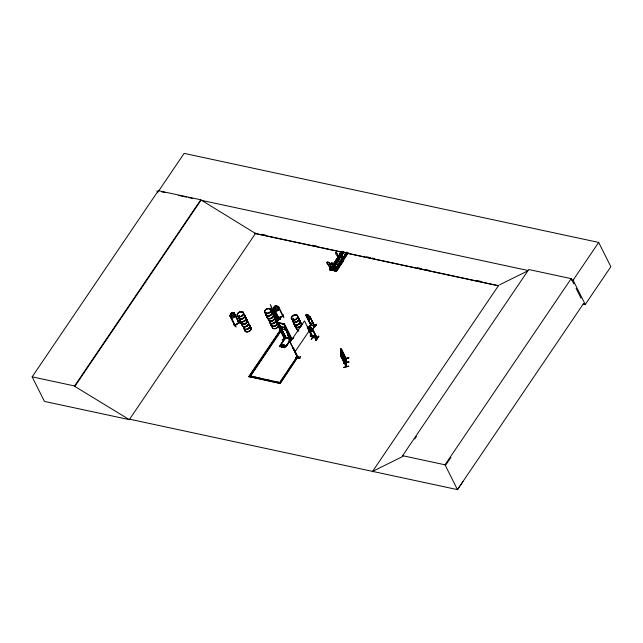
<?xml version="1.0" encoding="UTF-8"?>
<svg xmlns="http://www.w3.org/2000/svg" width="643" height="643" viewBox="0 0 643 643"><rect width="100%" height="100%" fill="white"/><g stroke="black" fill="none" stroke-linecap="round" stroke-linejoin="round"><path stroke-width="0.96" d="M346.167 359.107L341.481 348.988L340.46 348.739L341.24 352.235L346.344 362.58M342.261 357.018C343.724 360.297 342.253 356.953 342.004 354.647L341.176 354.422L341.875 356.568L340.581 353.546L342.767 360.064M341.288 356.986L341.232 356.656M342.012 357.902C339.592 351.191 343.354 356.222 343.049 359.132L342.59 359.059M341.288 356.632L341.224 357.034M341.353 355.089L342.647 358.111L341.296 355.105M341.296 352.509L341.232 352.911M342.832 353.353L342.775 354.687L342.068 350.507M343.491 360.369C343.137 357.026 344.31 361.47 342.711 360.08M343.659 367.587C348.112 365.69 352.782 365.626 343.635 367.346M342.719 356.206L343.547 359.035L348.852 357.838L343.651 359.107M346.36 366.317C345.468 366.759 346.698 361.872 346.143 363.223M345.934 362.58L345.99 362.877M346.36 362.194L345.942 361.888M345.934 358.456L345.99 358.754M345.99 358.4L346.119 366.735L346.135 366.333M345.99 361.872L346.199 358.73M346.344 362.837L346.344 366.663C346.681 364.251 337.752 354.164 341.288 353.087M346.344 362.539L346.352 358.714M348.747 361.977L343.635 363.383L348.819 361.937M348.836 357.829L343.643 359.26M281.795 345.693L283.233 344.809L281.795 345.693L281.907 347.124L281.449 345.878L280.067 346.73L281.449 345.878M281.546 347.051L281.554 346.087M284.415 347.67L284.319 346.497L284.769 347.742C283.579 345.773 288.217 344.736 284.769 346.513M283.338 345.01L281.867 345.653L281.417 344.423L281.521 345.838L280.067 346.73M281.867 345.653L281.771 344.495M284.64 345.114L284.736 346.264L284.286 345.034L284.391 346.448L282.936 347.349L284.391 346.448M291.408 338.652L291.488 339.512L291.303 338.724M330.43 269.112C332.294 270.325 329.554 268.597 331.008 268.396M330.277 268.806L330.55 269.112M334.537 269.843L334.955 269.457L334.489 269.915L332.101 264.852A1.833 0.884 33.6 0 1 331.241 263.132A1.833 0.884 33.6 0 1 333.339 263.558A1.833 0.884 33.6 0 1 334.199 265.278L336.241 269.899L334.264 269.489L334.794 270.55M334.907 269.321L335.212 269.296M336.41 252.699L335.461 252.418L335.927 253.479A1.222 0.587 33.6 0 0 336.361 254.716L338.628 258.679L338.097 257.433L337.495 258.14L338.154 258.743L342.968 251.501M338.226 258.156C338.491 256.895 338.266 258.952 337.985 257.409M338.178 258.582L337.824 257.875L339.673 258.132L338.435 257.755M342.687 258.663L342.317 259.065L342.703 258.59L342.438 259.041L340.605 255.56A1.222 0.587 33.6 0 1 340.171 254.331L339.737 253.197M342.237 258.84L342.832 259.579L342.253 258.791M278.379 322.987L285.605 337.406M233.996 313.101L239.196 322.601L234.928 325.816L229.977 315.962L230.435 315.673M341.216 349.398L346.167 359.148M341.208 353.521L346.167 363.271M312.659 337.213L313.165 337.133L312.675 337.028M308.286 327.954L313.221 337.647L309.315 329.521M316.613 337.856L317.288 338.306L312.369 328.573L310.063 326.869L308.56 326.564L307.82 327.842L308.592 329.385L310.842 331.233L312.353 331.539L313.004 330.277M277.784 316.42L278.797 319.981M298.071 357.211L297.524 357.235M312.498 336.578L312.193 336.972L307.434 326.813L312.779 337.575L317.192 338.451L312.281 328.718L310.039 326.909L308.527 326.604L309.179 329.176L311.59 330.486L312.096 329.763L310.063 326.869M235.129 325.173L234.623 325.366M235.201 325.093L235.306 325.527L230.363 315.673M238.666 322.802L239.1 322.473M238.971 322.256L238.545 322.569M346.215 362.17L346.167 362.62L341.24 352.878M346.215 366.253L345.982 366.004M310.939 324.86L310.545 324.715L311.051 324.964M338.7 264.249L338.805 264.667M238.714 316.3L239.477 315.801M239.662 316.043L238.915 316.324M242.122 312.144L241.615 312.305L242.13 312.289M266.258 312.956L266.25 313.414M266.347 313.382L266.877 312.675M266.909 313.061L266.467 312.707M266.395 313.181L267.062 312.916M269.417 309.114L269.136 309.339M293.787 319.282L293.192 319.828L293.015 319.249A3.472 2.331 -26.6 0 1 293.505 318.639M293.248 319.675L293.039 319.442M293.626 319.225L293.602 319.491M295.828 315.319L296.262 315.319M296.294 315.416L296.134 315.4M296.696 327.046L296.753 326.949M330.896 268.3L330.341 269.079M334.899 269.706C334.882 268.356 335.759 272.23 334.754 269.377M338.451 257.642L338.218 258.156M235.008 325.76L230.081 316.051L230.676 313.454L232.163 312.385M229.977 315.962L230.749 313.511L232.155 312.442L234.197 314.588L233.722 316.203L232.782 316.919L231.376 316.718L230.676 313.454M234.478 317.007C235.748 310.352 235.33 317.988 232.991 318.084L230.853 317.602M346.376 359.019L341.232 348.98M346.368 363.142L341.473 353.111L341.296 353.513L340.477 352.927L341.819 354.952L342.277 357.588L341.811 357.516M278.114 320.11L278.114 319.684L278.25 320.069M277.937 319.812L278.451 320.327M284.688 338.443L284.471 338.073M278.25 320.503L270.301 304.517L276.731 323.188L284.527 338.845L284.664 338.451M291.657 339.11L285.275 337.366L278.122 323.075L278.443 322.601L284.319 323.863L291.641 338.451L285.99 346.786L280.099 345.516L285.396 337.189L291.448 338.66M291.512 339.488L284.045 324.136M297.548 357.219L297.813 357.918L298.28 357.556L293.369 347.823L292.975 348.152L293.369 347.823M297.886 357.428L297.564 357.17M299.992 358.223L295.563 357.283L300 358.239M278.194 322.963L284.343 323.903L284.013 324.337M285.46 337.519L291.351 338.789M291.183 339.102L285.299 337.784M278.331 318.164C294.02 311.823 267.689 322.191 283.169 315.801M282.856 316.372L282.824 316.115M279.359 308.069L278.451 310.328L276.731 311.011L274.248 310.103L273.484 308.6L274.4 306.341L276.12 305.658L278.604 306.566M298.231 357.596L297.998 357.942L292.87 347.807M312.112 336.546L312.313 336.176L312.217 336.964L312.337 336.498M335.606 263.308L335.188 263.71M340.862 254.387L341.425 254.073M341.562 254.443L341.304 254.001M339.809 264.209L339.247 264.667M345.066 255.287L345.629 254.982M238.73 316.195L239.357 315.785M239.493 315.922L239.148 316.332M242.009 312.16L241.993 312.337M266.13 313.077L266.604 312.755M293.578 319.298L293.112 319.651M332.037 268.999L329.996 264.377A1.833 0.884 33.6 0 0 329.136 262.657A1.833 0.884 33.6 0 0 327.038 262.231A1.833 0.884 33.6 0 0 327.898 263.951L330.558 268.694L330.807 268.227M334.481 269.714L334.601 269.706M306.566 316.911L308.72 318.896L310.127 319.346L310.682 318.221M285.749 337.278L280.171 345.5M312.369 328.573L307.82 327.842L308.6 326.604M278.652 317.602L278.829 317.955M283.274 315.914L278.21 317.947M234.799 325.72L235.282 325.358M238.44 322.456C240.964 321.307 232.388 326.499 235.25 325.197M272.656 313.101C272.849 312.554 270.96 310.826 271.836 311.566L274.497 316.87M271.885 311.558L271.073 311.461M330.671 268.485L330.615 269.079L327.898 263.951M339.158 258.028L337.8 254.941A1.222 0.587 33.6 0 0 336.916 253.68L336.353 252.538M336.916 253.68L336.522 252.747M330.526 269.747L329.996 268.678L331.981 269.079L329.996 264.377M337.76 254.998L339.126 258.084M332.101 264.852L332.045 264.932A1.833 0.884 33.6 0 1 331.185 263.212A1.833 0.884 33.6 0 1 333.283 263.646A1.833 0.884 33.6 0 1 334.143 265.358L336.185 269.988M337.495 259.008L330.301 269.883L329.843 269.787L329.497 269.079L330.229 267.978L330.952 268.509M331.804 270.004L332.278 268.396L331.804 270.004L329.923 269.618L330.406 268.01M333.621 263.751C339.906 264.329 331.153 265.029 334.352 262.649L336.578 263.108M335.011 261.669C341.288 262.248 332.544 262.947 335.742 260.568L338.025 261.146L335.742 260.568M336.233 259.836C342.51 260.407 333.757 261.106 336.964 258.735L339.496 259.483L332.238 270.341L329.722 269.843L336.964 258.735M339.03 258.759L337.776 258.502L338.097 257.433M341.473 254.033L341.087 254.612L340.653 253.543M330.012 269.899L336.924 258.968L339.247 259.314L331.957 270.285L331.523 270.197L338.821 259.217L339.311 259.378M340.284 254.676L340.734 253.856L342.213 254.154M341.168 253.197C344.961 253.551 339.85 253.985 341.658 252.466L343.177 252.852L341.658 252.466M337.679 259.137L330.156 269.931L337.149 259.957M338.138 258.751L337.647 258.647L342.55 251.373M342.647 251.437L337.832 258.687L342.799 251.381M338.122 258.743L342.936 251.501M341.12 254.588L341.16 254.532A1.222 0.587 33.6 0 1 342.004 255.85L343.362 258.928M337.704 258.566L339.351 258.984L338.861 258.422L339.464 257.706M332.093 270.245L331.724 269.53L332.278 268.396M331.507 270.189L338.162 260.158M339.03 258.92L343.933 251.694M339.199 258.912L343.748 251.614L338.837 258.888L343.499 252.474M331.844 270.261L339.183 259.185M339.319 258.984L343.627 252.546M341.963 255.898L343.33 258.984M341.168 260.761L334.505 270.791L333.701 269.98L334.432 268.878L334.127 270.526L336.008 270.904L336.482 269.296L336.972 269.964M337.824 264.659C344.109 265.229 335.357 265.929 338.556 263.558L340.846 264.136L338.556 263.558M339.215 262.577C345.492 263.148 336.739 263.847 339.946 261.476L342.164 261.926M340.436 260.736C346.714 261.315 337.961 262.006 341.168 259.635L343.45 260.214L341.168 259.635M341.562 259.957L335.099 269.425M346.183 252.876C349.985 253.229 344.873 253.663 346.673 252.144L341.843 259.555L342.18 258.309L342.478 258.896M335.18 269.031L341.264 259.828M343.233 259.659L341.98 259.402L342.301 258.333M334.256 270.807L340.919 260.777M344.447 255.488C348.241 255.842 343.129 256.276 344.937 254.757L346.456 255.142L344.937 254.757M345.412 254.186L345.862 253.366L347.381 253.752L345.862 253.366M341.658 259.852L334.36 270.832L341.353 260.865M342.036 259.587L346.882 252.345M341.835 259.547L347.003 252.289M342.341 259.659L347.164 252.41M348.369 252.643L343.523 259.885L343.065 259.322L343.667 258.615L343.876 259.033L342.068 258.711L342.381 259.491M343.667 258.615L343.065 259.322M336.297 271.145L335.71 271.089L343.024 260.118L343.7 260.383L336.482 271.25L335.927 270.438L336.659 269.337M343.041 259.788L347.702 253.374M335.767 271.113L342.526 261.026M343.233 259.828L347.662 253.326M335.871 271.057L342.663 261.13M343.386 260.085L336.008 271.153M343.458 260.206L336.152 271.185L334.047 270.687M336.482 271.25L343.7 260.391M307.82 327.842L308.431 327.753L307.933 327.809M310.842 331.233L308.616 329.345L313.061 330.301M276.972 320.624L278.065 319.032L277.004 320.648M277.069 320.825L278.17 319.201M278.371 319.258L277.31 320.873L278.387 319.274L278.041 319.024M310.191 336.048L314.781 336.747L310.344 335.831M312.723 337.045L317.24 338.298M311.341 339.271L313.905 335.405M311.228 339.383L314.089 335.413M313.125 337.374L317.087 337.913M311.968 328.493L316.967 338.081M315.809 340.179L318.815 336.41L316.147 340.436L315.793 340.179L318.494 336.176L318.832 336.426M315.834 340.203L318.518 336.201M315.922 340.356L318.606 336.353M129.372 419.646L44.447 401.409L32.15 376.846L158.323 190.674L200.761 199.788L255.488 233.465L498.462 285.653M462.992 481.535L457.446 489.62L129.613 419.196L129.315 419.638L74.813 386.419L74.58 385.961L200.761 199.788M74.813 386.419L200.986 200.246L527.839 270.454M129.315 419.638L255.785 233.023M281.288 326.813L284.31 327.335L285.452 329.875L282.502 329.24L281.288 326.813L284.23 327.448L285.452 329.875M286.931 372.032L279.263 383.349L297.187 356.375L298.047 356.56L280.123 383.533L248.801 376.533L280.613 329.586L281.473 329.771L249.805 377.023L281.626 330.076L280.613 329.586M248.945 376.838L265.696 352.131M266.813 350.483L280.766 329.891M282.502 329.24L281.361 326.7M285.637 346.673L290.998 338.757M294.888 351.97L309.347 330.631M288.024 370.416L297.339 356.672L298.199 356.857M280.123 383.533L298.047 356.56M372.281 471.825L498.759 285.219M372.578 471.391L402.944 456.401L402.59 455.694L528.763 269.521L571.193 278.636L573.861 283.949M414.743 438.984L416.431 436.501M583.619 303.448L457.446 489.62L445.02 464.809L571.193 278.636M598.681 242.427L610.85 266.732L585.267 304.485L573.098 280.171L598.681 242.427L184.139 153.38L158.556 191.132L158.323 190.674M445.374 465.516L450.92 457.43M233.329 324.53L236.302 327.022M284.286 323.919L291.576 338.467L285.838 346.352M278.186 319.732L278.427 320.343M284.753 338.724L279.753 328.702M305.899 315.359L306.373 315.343L305.795 315.367L310.778 325.133L314.861 326.395L309.95 316.661L307.844 314.676L306.406 314.266L305.795 315.367C306.968 312.329 306.534 319.105 309.379 318.269L309.813 317.642L307.844 314.676M306.992 314.66L308.568 316.268L308.744 317.393L307.555 316.509L307.024 314.62M314.435 325.768L314.451 326.314L309.685 316.404L314.966 326.258L311.003 324.86M310.055 316.525L309.524 316.565M308.753 318.856L310.127 319.346M312.225 322.85L308.986 326.869L312.233 322.85L309.146 326.901L309.677 328.846L310.939 329.642L310.794 328.46L309.211 326.941M314.274 325.993L314.748 325.888L311.164 324.828M313.254 328.075C318.606 320.359 316.501 326.274 313.286 328.099M334.609 263.325L335.606 263.091L334.89 263.783M298.071 357.878L290.202 342.132L283.764 323.469L291.721 339.448M239.429 316.308L239.108 315.906M292.911 319.338L293.698 319.081M283.941 324.361L291.544 339.528L291.295 338.773L285.998 346.681L280.131 345.484M336.98 258.984L329.827 269.787M342.164 259.619L343.555 259.885M234.88 325.639L239.027 322.505M278.532 306.566L278.162 306.671M230.467 315.785L230.081 316.051M341.497 254.515L340.999 254.604M338.901 264.12C339.697 262.899 340.324 265.205 338.957 264.675M233.907 313.205L234.365 312.844L232.123 312.418M237.693 321.259L240.522 323.558M310.199 335.984L314.636 336.908M280.316 345.17L286.063 346.368M280.107 345.412L286.215 346.448M281.771 345.444L283.233 344.809M284.632 346.063L286.103 345.428M282.832 347.148L286.199 345.629M282.936 347.349L284.423 346.698M339.697 253.254L340.163 253.189M278.114 306.759L278.499 306.446L283.354 316.332M279.962 346.529L281.425 345.629M345.203 255.504L345.805 255.263L345.5 254.901M345.524 255.536L345.677 254.941M334.818 263.116L335.517 263.027M339.022 264.024L339.721 263.927M499.651 284.777L527.332 271.113M273.428 310.352L278.427 320.423M276.418 320.6L280.645 318.791L276.49 320.817M276.49 320.728L280.686 318.912M287.18 337.728C281.682 339.126 279.094 342.004 287.172 337.728M293.939 337.816L288.876 339.986L293.2 338.363M288.94 340.115L293.144 338.298M300.466 356.752L295.418 358.907M295.499 359.115L300.538 356.937M310.698 324.594L311.18 325.213L306.229 315.52M343.555 258.59L342.663 258.534M274.448 306.373L274.963 309.42L276.538 309.886L277.647 309.444L278.29 308.093L276.128 305.746L274.457 306.414L273.516 308.423L274.014 308.27L278.933 318.068M275.108 306.398L275.662 306.172L276.884 307.266L276.956 308.769L275.566 308.6L275.091 306.357M273.556 308.544L273.942 308.294M274.256 310.143L276.723 310.923L278.395 310.256M282.984 314.363L283.868 317.787M277.848 316.436L278.572 320.134L277.575 316.517M238.786 322.882L233.795 313.077M237.902 321.066L240.82 323.574M278.033 306.647L283 316.469M293.329 319.121L293.843 319.314M340.46 350.065L341.288 352.894L341.168 352.372L346.4 362.861M340.46 354.189L341.288 357.018M342.052 354.381L342.815 354.614M342.052 358.505L342.832 358.802L341.996 358.521M343.571 363.086L348.819 362.097M348.844 361.961L343.659 363.456L343.563 363.038M278.443 318.277L273.516 308.423M297.789 357.596L290.017 342.245L304.477 320.905L312.82 337.583M239.204 316.428L238.786 316.412M310.858 324.916L306.004 315.223M312.723 337.004L313.181 337.631M314.74 326.411L309.685 316.404M341.819 353.393L342.277 353.465L341.819 350.829L340.485 348.803M345.371 254.106L346.85 254.403M340.243 254.588L341.73 254.893M342.028 258.775L342.43 259M330.566 268.525L332.535 268.903M331.266 269.787L330.06 268.581L332.777 269.063L332.455 268.428M311.911 328.645L316.75 338.371M234.333 312.811L232.155 312.442M161.449 191.751L165.307 192.578M178.802 195.48L186.518 197.136M188.447 197.554L192.305 198.382M571.169 279.761L573.098 280.171M261.661 234.285L265.583 235.129M312.611 245.232L316.525 246.076M366.494 256.806L370.416 257.65M372.369 258.068L374.33 258.494M417.436 267.753L421.358 268.589M426.253 269.642L428.214 270.068M477.202 280.589L481.117 281.433M254.395 233.409L497.883 285.709M583.305 304.059L585.267 304.485M284.182 324.152L278.218 322.931L285.596 337.495M278.122 323.075L284.182 324.41M282.582 329.136L285.524 329.763M285.371 337.213L289.342 338.041M281.417 344.423L281.875 344.696M284.745 345.315L284.286 345.034M281.449 346.85L281.907 347.124M284.31 347.461L284.769 347.742M263.1 378.984L250.183 375.938L279.785 382.569M265.061 379.41L271.933 380.881M273.902 381.307L278.805 382.36M248.801 376.533L279.97 383.228M402.59 455.694L445.02 464.809M32.15 376.846L74.58 385.961M334.802 263.871L334.473 263.461M346.143 366.703L341.232 357.01M334.923 269.546L336.739 269.803L336.482 269.296M340.123 253.246L340.686 253.712M285.838 337.551L280.42 345.556M342.84 357.821L342.365 357.452L342.84 359.349L342.253 357.46M334.77 269.433L334.432 268.878M297.813 357.821L293.216 347.791M576.08 288.385L580.959 298.127M337.864 257.811L338.218 258.518M334.199 269.586L334.73 270.647M330.229 267.978L330.55 268.613M341.473 352.46L346.4 362.21M341.473 356.584L346.392 366.333M307.266 317.112L311.292 325.077M307.193 327.174L312.032 336.94M286.28 330.751L291.142 340.477L288.635 333.187M287.381 333.958L290.925 341.031M277.905 319.852L278.202 320.439M278.443 322.601L285.902 337.559L279.03 323.855M271.933 311.429L274.585 316.726M271.531 311.341L273.299 314.877M271.885 312.369L273.211 315.014M279.576 328.782L284.56 338.821M234.181 312.779L239.14 322.649M156.956 190.963L157.848 192.747M294.446 350.041L295.073 351.858M275.164 314.242L281.602 332.913M284.664 346.312L284.672 347.541M281.521 344.624L281.521 345.838M273.854 316.187A3.424 2.291 -26.6 0 1 272.262 320.624A3.424 2.291 -26.6 0 1 268.42 318.518M270.751 310.979A3.472 2.331 -26.6 0 1 271.973 313.888A3.472 2.331 -26.6 0 1 267.834 316.107A3.472 2.331 -26.6 0 1 265.897 313.583M272.576 313.647A3.424 2.291 -26.6 0 1 270.984 318.076A3.424 2.291 -26.6 0 1 267.142 315.97M272.029 313.527A3.472 2.331 -26.6 0 1 273.243 316.428A3.472 2.331 -26.6 0 1 269.112 318.655A3.472 2.331 -26.6 0 1 267.175 316.131M271.354 311.083A3.472 2.331 -26.6 0 1 269.73 315.584A3.472 2.331 -26.6 0 1 265.824 313.446M271.242 310.955A3.432 2.299 -26.6 0 1 269.642 315.4A3.432 2.299 -26.6 0 1 265.792 313.294M270.807 311.172A3.424 2.291 -26.6 0 1 270.655 315.424A3.424 2.291 -26.6 0 1 265.889 314.403M272.15 313.856A3.424 2.291 -26.6 0 1 271.997 318.108A3.424 2.291 -26.6 0 1 267.239 317.079M272.102 313.663A3.472 2.331 -26.6 0 1 271.949 317.98A3.472 2.331 -26.6 0 1 267.102 316.935M277.358 323.767A3.472 2.331 -26.6 0 1 273.275 326.443A3.472 2.331 -26.6 0 1 271.073 323.911M278.564 325.358A3.424 2.291 -26.6 0 1 274.834 328.621A3.424 2.291 -26.6 0 1 272.246 326.162M278.178 324.233A3.424 2.291 -26.6 0 1 278.475 324.747M274.939 318.108A3.424 2.291 -26.6 0 1 271.619 321.291A3.424 2.291 -26.6 0 1 268.485 319.579M273.396 316.348A3.424 2.291 -26.6 0 1 274.85 317.497M278.644 325.519A3.424 2.291 -26.6 0 1 274.915 328.774A3.424 2.291 -26.6 0 1 272.327 326.322M278.258 324.385A3.424 2.291 -26.6 0 1 278.556 324.908M276.008 321.082A3.472 2.331 -26.6 0 1 271.933 323.759A3.472 2.331 -26.6 0 1 269.722 321.235M277.294 322.81A3.424 2.291 -26.6 0 1 273.556 326.073A3.424 2.291 -26.6 0 1 270.968 323.622M277.286 323.63A3.472 2.331 -26.6 0 1 273.211 326.298A3.472 2.331 -26.6 0 1 271 323.775M275.943 320.945A3.472 2.331 -26.6 0 1 271.868 323.622A3.472 2.331 -26.6 0 1 269.658 321.09M275.863 319.523A3.424 2.291 -26.6 0 1 272.632 323.316A3.424 2.291 -26.6 0 1 269.626 320.937M276.04 321.235A3.424 2.291 -26.6 0 1 272.439 323.839A3.424 2.291 -26.6 0 1 269.722 322.047M277.43 322.649A3.424 2.291 -26.6 0 1 277.519 323.26M277.382 323.919A3.424 2.291 -26.6 0 1 273.781 326.523A3.424 2.291 -26.6 0 1 271.065 324.731M299.485 320.262A3.472 2.331 -26.6 0 1 297.87 324.771A3.472 2.331 -26.6 0 1 293.964 322.633M299.525 320.455A3.424 2.291 -26.6 0 1 299.083 324.209A3.424 2.291 -26.6 0 1 294.349 324.57M294.044 324.056A3.424 2.291 -26.6 0 1 294.092 322.786M299.919 322.312A3.424 2.291 -26.6 0 1 301.125 325.181A3.424 2.291 -26.6 0 1 297.05 327.359A3.424 2.291 -26.6 0 1 295.145 324.884M300.659 322.722A3.424 2.291 -26.6 0 1 299.067 327.15A3.424 2.291 -26.6 0 1 295.225 325.045A3.424 2.291 -26.6 0 0 299.059 327.134A3.424 2.291 -26.6 0 0 300.651 322.698M298.143 317.586A3.472 2.331 -26.6 0 1 296.527 322.087A3.472 2.331 -26.6 0 1 292.621 319.949M298.649 319.772A3.424 2.291 -26.6 0 1 299.847 322.633A3.424 2.291 -26.6 0 1 295.772 324.819A3.424 2.291 -26.6 0 1 293.867 322.336M298.183 317.779A3.424 2.291 -26.6 0 1 298.063 321.243A3.424 2.291 -26.6 0 1 293.497 322.28A3.424 2.291 -26.6 0 1 293.626 318.815M299.421 320.126A3.472 2.331 -26.6 0 1 297.805 324.635A3.472 2.331 -26.6 0 1 293.899 322.489M298.071 317.449A3.472 2.331 -26.6 0 1 296.455 321.95A3.472 2.331 -26.6 0 1 292.549 319.812M292.903 319.137A3.472 2.331 -26.6 0 1 293.441 318.502M297.307 317.087A3.424 2.291 -26.6 0 1 298.505 319.949A3.424 2.291 -26.6 0 1 294.43 322.135A3.424 2.291 -26.6 0 1 292.525 319.651M292.87 318.984A3.424 2.291 -26.6 0 1 293.401 318.365M297.749 331.563A3.472 2.331 -26.6 0 1 297.797 330.277M297.878 331.7A3.424 2.291 -26.6 0 1 297.918 330.43M298.657 330.116A3.472 2.331 -26.6 0 1 296.447 327.592M297.653 331.249A3.424 2.291 -26.6 0 1 297.693 329.98M298.754 330.237A3.424 2.291 -26.6 0 1 296.576 327.745M297.677 331.426A3.472 2.331 -26.6 0 1 297.725 330.14M298.593 329.98A3.472 2.331 -26.6 0 1 296.383 327.456M301.237 324.852A3.472 2.331 -26.6 0 1 301.905 325.093M298.529 329.787A3.424 2.291 -26.6 0 1 296.351 327.303M301.133 324.731A3.424 2.291 -26.6 0 1 301.792 324.972M245.795 319.073A3.424 2.291 -26.6 0 1 245.65 323.325A3.424 2.291 -26.6 0 1 240.884 322.296M244.059 314.531A3.424 2.291 -26.6 0 1 242.869 318.775A3.424 2.291 -26.6 0 1 238.489 317.521M243.183 313.84A3.432 2.299 -26.6 0 1 243.03 318.1A3.432 2.299 -26.6 0 1 238.264 317.071M245.409 317.216A3.432 2.299 -26.6 0 1 244.219 321.46A3.432 2.299 -26.6 0 1 239.831 320.206M245.361 317.023A3.472 2.331 -26.6 0 1 244.155 321.331A3.472 2.331 -26.6 0 1 239.702 320.061M245.296 316.886A3.472 2.331 -26.6 0 1 244.091 321.195A3.472 2.331 -26.6 0 1 239.638 319.925M244.525 316.533A3.424 2.291 -26.6 0 1 244.372 320.777A3.424 2.291 -26.6 0 1 239.614 319.756M244.019 314.339A3.472 2.331 -26.6 0 1 242.813 318.647A3.472 2.331 -26.6 0 1 238.36 317.377M243.287 313.961A3.472 2.331 -26.6 0 1 243.134 318.277A3.472 2.331 -26.6 0 1 238.296 317.24M245.883 319.233A3.432 2.299 -26.6 0 1 245.739 323.493A3.432 2.299 -26.6 0 1 240.964 322.464A3.432 2.299 -26.6 0 0 245.361 323.734A3.432 2.299 -26.6 0 0 246.55 319.491M246.655 319.708A3.424 2.291 -26.6 0 1 245.465 323.951A3.424 2.291 -26.6 0 1 241.085 322.698M249.629 326.724A3.424 2.291 -26.6 0 1 249.476 330.968A3.424 2.291 -26.6 0 1 244.718 329.947M247.893 322.183A3.424 2.291 -26.6 0 1 246.703 326.419A3.424 2.291 -26.6 0 1 242.323 325.165M249.235 324.86A3.432 2.299 -26.6 0 1 248.045 329.103A3.432 2.299 -26.6 0 1 243.657 327.85M249.195 324.675A3.472 2.331 -26.6 0 1 247.989 328.975A3.472 2.331 -26.6 0 1 243.536 327.705M249.122 324.53A3.472 2.331 -26.6 0 1 247.917 328.838A3.472 2.331 -26.6 0 1 243.464 327.568M248.351 324.176A3.424 2.291 -26.6 0 1 248.206 328.42A3.424 2.291 -26.6 0 1 243.44 327.4M247.852 321.99A3.472 2.331 -26.6 0 1 246.639 326.298A3.472 2.331 -26.6 0 1 242.194 325.02M247.113 321.613A3.472 2.331 -26.6 0 1 246.96 325.929A3.472 2.331 -26.6 0 1 242.122 324.884M250.36 327.11A3.432 2.299 -26.6 0 1 249.171 331.354A3.432 2.299 -26.6 0 1 244.782 330.1M247.016 321.492A3.432 2.299 -26.6 0 1 247.217 325.487A3.432 2.299 -26.6 0 1 242.178 325.334M249.669 326.773A3.432 2.299 -26.6 0 1 249.516 331.041A3.432 2.299 -26.6 0 1 244.734 330.012M327.842 264.032A1.833 0.884 33.6 0 1 326.982 262.312A1.833 0.884 33.6 0 1 329.079 262.738A1.833 0.884 33.6 0 1 329.939 264.458M340.581 349.422L341.883 352.444L340.637 349.406M233.256 314.636L232.605 315.946L231.85 315.697L231.311 313.358L231.777 313.004L233.256 314.636M316.477 324.337L313.35 328.276L316.493 324.361M343.466 252.273L341.98 251.976L343.466 252.273M266.845 313.527A3.432 2.299 -26.6 0 0 270.912 309.621A3.432 2.299 -26.6 0 0 265.543 309.749A3.432 2.299 -26.6 0 0 266.845 313.527A3.432 2.299 -26.6 0 0 270.912 309.629A3.432 2.299 -26.6 0 0 265.543 309.757A3.432 2.299 -26.6 0 0 266.853 313.543M266.966 313.752A3.424 2.291 -26.6 0 0 271.016 309.854A3.424 2.291 -26.6 0 0 265.663 309.982A3.424 2.291 -26.6 0 0 266.966 313.752M274.481 318.984A3.424 2.291 -26.6 0 0 273.283 316.123A3.424 2.291 -26.6 0 1 274.473 318.96A3.424 2.291 -26.6 0 1 270.406 321.162A3.424 2.291 -26.6 0 1 268.501 318.687A3.424 2.291 -26.6 0 0 270.398 321.146A3.424 2.291 -26.6 0 0 274.473 318.96M293.57 319.884A3.424 2.291 -26.6 0 0 297.629 315.978A3.424 2.291 -26.6 0 0 292.268 316.107A3.424 2.291 -26.6 0 0 293.57 319.884M293.682 320.118A3.424 2.291 -26.6 0 0 297.741 316.211A3.424 2.291 -26.6 0 0 292.388 316.34A3.424 2.291 -26.6 0 0 293.682 320.118A3.416 2.291 -26.6 0 0 297.741 316.219A3.416 2.291 -26.6 0 0 292.396 316.348A3.416 2.291 -26.6 0 0 293.69 320.118M293.61 319.989A3.432 2.299 -26.6 0 0 297.685 316.075A3.432 2.299 -26.6 0 0 292.308 316.203A3.432 2.299 -26.6 0 0 293.61 319.989M301.527 325.133A3.424 2.291 -26.6 0 0 301.27 323.341A3.416 2.291 -26.6 0 1 301.519 325.125M297.122 327.753A3.424 2.291 -26.6 0 0 301.181 325.792A3.416 2.291 -26.6 0 1 297.122 327.745A3.424 2.291 -26.6 0 1 295.338 325.278A3.416 2.291 -26.6 0 0 297.122 327.745M239.453 316.661A3.432 2.299 -26.6 0 0 243.52 312.755A3.432 2.299 -26.6 0 0 238.151 312.884A3.432 2.299 -26.6 0 0 239.453 316.661M239.566 316.878A3.424 2.291 -26.6 0 0 243.617 312.972A3.424 2.291 -26.6 0 0 238.264 313.101A3.424 2.291 -26.6 0 0 239.566 316.878M239.493 316.75A3.432 2.299 -26.6 0 0 243.568 312.836A3.432 2.299 -26.6 0 0 238.183 312.964A3.432 2.299 -26.6 0 0 239.493 316.75"/></g></svg>
